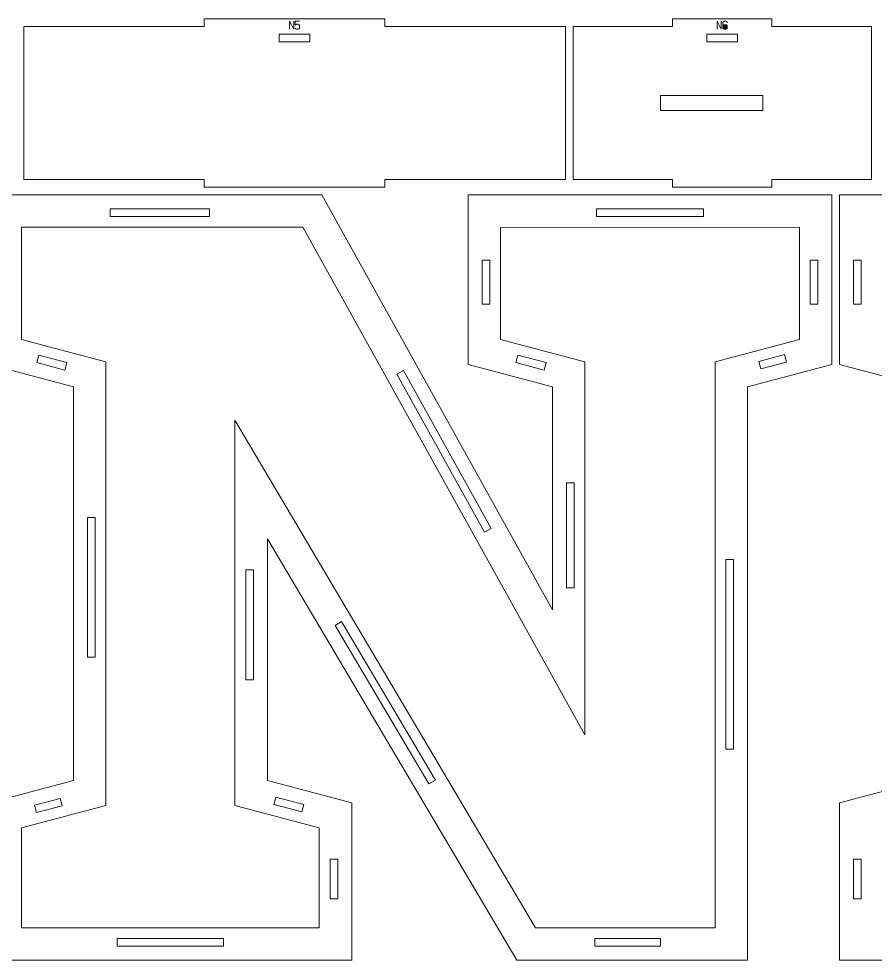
# Model space of a CAD drawing. Header units: centimetres. Extents: x -250 to 250, y -508 to 508.
# Drawn here: x 47.66 to 81.23, y 289.67 to 326.57 of the extents above; entities that cross this region are included whole.
import ezdxf

# ---------------------------------------------------------------- set-up
doc = ezdxf.new("R2010")
doc.units = ezdxf.units.CM
doc.header["$MEASUREMENT"] = 0
doc.layers.add('Capa 1', color=7, linetype='Continuous')

msp = doc.modelspace()

# ---------------------------------------------------------------- hatches: boundary and pattern name
at = {"layer": 'Capa 1', "true_color": 0x3e4095}
h = msp.add_hatch(color=175, dxfattribs=at)
edge = h.paths.add_edge_path()
edge.add_spline(control_points=[(58.27803, 326.16423), (58.27803, 326.16423), (58.27803, 326.48067), (58.27803, 326.48067), (58.27803, 326.48067), (58.43671, 326.16423), (58.43671, 326.16423), (58.43671, 326.16423), (58.43671, 326.48067), (58.43671, 326.48067), (58.43671, 326.48067), (58.43671, 326.16423), (58.43671, 326.16423), (58.43671, 326.16423), (58.27803, 326.48067), (58.27803, 326.48067), (58.27803, 326.48067), (58.27803, 326.16423), (58.27803, 326.16423)], knot_values=[0, 0, 0, 0, 0.16666667, 0.16666667, 0.16666667, 0.33333333, 0.33333333, 0.33333333, 0.5, 0.5, 0.5, 0.66666667, 0.66666667, 0.66666667, 0.83333333, 0.83333333, 0.83333333, 1, 1, 1, 1], degree=3, periodic=1)
h = msp.add_hatch(color=175, dxfattribs=at)
edge = h.paths.add_edge_path()
edge.add_spline(control_points=[(58.58071, 326.16423), (58.55717, 326.16423), (58.53752, 326.16767), (58.52178, 326.17455), (58.50603, 326.18143), (58.49816, 326.18976), (58.49816, 326.19954), (58.49816, 326.18976), (58.50603, 326.18143), (58.52178, 326.17455), (58.53752, 326.16767), (58.55717, 326.16423), (58.58071, 326.16423), (58.60425, 326.16423), (58.6239, 326.16767), (58.63964, 326.17455), (58.65539, 326.18143), (58.66326, 326.18976), (58.66326, 326.19954), (58.66326, 326.19954), (58.66326, 326.3252), (58.66326, 326.3252), (58.66326, 326.33499), (58.65539, 326.34332), (58.63964, 326.3502), (58.6239, 326.35708), (58.60425, 326.36052), (58.58071, 326.36052), (58.55931, 326.35868), (58.5428, 326.35623), (58.53118, 326.35318), (58.51956, 326.35012), (58.50856, 326.34079), (58.49816, 326.3252), (58.49816, 326.3252), (58.49816, 326.48067), (58.49816, 326.48067), (58.49816, 326.48067), (58.65776, 326.48067), (58.65776, 326.48067), (58.65776, 326.48067), (58.49816, 326.48067), (58.49816, 326.48067), (58.49816, 326.48067), (58.49816, 326.3252), (58.49816, 326.3252), (58.50856, 326.34079), (58.51956, 326.35012), (58.53118, 326.35318), (58.5428, 326.35623), (58.55931, 326.35868), (58.58071, 326.36052), (58.60425, 326.36052), (58.6239, 326.35708), (58.63964, 326.3502), (58.65539, 326.34332), (58.66326, 326.33499), (58.66326, 326.3252), (58.66326, 326.3252), (58.66326, 326.19954), (58.66326, 326.19954), (58.66326, 326.18976), (58.65539, 326.18143), (58.63964, 326.17455), (58.6239, 326.16767), (58.60425, 326.16423), (58.58071, 326.16423)], knot_values=[0, 0, 0, 0, 0.04545455, 0.04545455, 0.04545455, 0.09090909, 0.09090909, 0.09090909, 0.13636364, 0.13636364, 0.13636364, 0.18181818, 0.18181818, 0.18181818, 0.22727273, 0.22727273, 0.22727273, 0.27272727, 0.27272727, 0.27272727, 0.31818182, 0.31818182, 0.31818182, 0.36363636, 0.36363636, 0.36363636, 0.40909091, 0.40909091, 0.40909091, 0.45454545, 0.45454545, 0.45454545, 0.5, 0.5, 0.5, 0.54545455, 0.54545455, 0.54545455, 0.59090909, 0.59090909, 0.59090909, 0.63636364, 0.63636364, 0.63636364, 0.68181818, 0.68181818, 0.68181818, 0.72727273, 0.72727273, 0.72727273, 0.77272727, 0.77272727, 0.77272727, 0.81818182, 0.81818182, 0.81818182, 0.86363636, 0.86363636, 0.86363636, 0.90909091, 0.90909091, 0.90909091, 0.95454545, 0.95454545, 0.95454545, 1, 1, 1, 1], degree=3, periodic=1)
h = msp.add_hatch(color=175, dxfattribs=at)
edge = h.paths.add_edge_path()
edge.add_spline(control_points=[(75.04258, 326.16423), (75.04258, 326.16423), (75.04258, 326.48067), (75.04258, 326.48067), (75.04258, 326.48067), (75.20126, 326.16423), (75.20126, 326.16423), (75.20126, 326.16423), (75.20126, 326.48067), (75.20126, 326.48067), (75.20126, 326.48067), (75.20126, 326.16423), (75.20126, 326.16423), (75.20126, 326.16423), (75.04258, 326.48067), (75.04258, 326.48067), (75.04258, 326.48067), (75.04258, 326.16423), (75.04258, 326.16423)], knot_values=[0, 0, 0, 0, 0.16666667, 0.16666667, 0.16666667, 0.33333333, 0.33333333, 0.33333333, 0.5, 0.5, 0.5, 0.66666667, 0.66666667, 0.66666667, 0.83333333, 0.83333333, 0.83333333, 1, 1, 1, 1], degree=3, periodic=1)
h = msp.add_hatch(color=175, dxfattribs=at)
edge = h.paths.add_edge_path()
edge.add_spline(control_points=[(75.34526, 326.16423), (75.32172, 326.16423), (75.30207, 326.16767), (75.28633, 326.17455), (75.27058, 326.18143), (75.26271, 326.18976), (75.26271, 326.19954), (75.26271, 326.19954), (75.26271, 326.3064), (75.26271, 326.3064), (75.26271, 326.3064), (75.26271, 326.44536), (75.26271, 326.44536), (75.26271, 326.45514), (75.27058, 326.46347), (75.28633, 326.47035), (75.30207, 326.47723), (75.32172, 326.48067), (75.34526, 326.48067), (75.3688, 326.48067), (75.38845, 326.47723), (75.40419, 326.47035), (75.41994, 326.46347), (75.42781, 326.45514), (75.42781, 326.44536), (75.42781, 326.44536), (75.42781, 326.41968), (75.42781, 326.41968), (75.42781, 326.41968), (75.42781, 326.44536), (75.42781, 326.44536), (75.42781, 326.45514), (75.41994, 326.46347), (75.40419, 326.47035), (75.38845, 326.47723), (75.3688, 326.48067), (75.34526, 326.48067), (75.32172, 326.48067), (75.30207, 326.47723), (75.28633, 326.47035), (75.27058, 326.46347), (75.26271, 326.45514), (75.26271, 326.44536), (75.26271, 326.44536), (75.26271, 326.3064), (75.26271, 326.3064), (75.26271, 326.31557), (75.27226, 326.32375), (75.29137, 326.33093), (75.31048, 326.33812), (75.32844, 326.34171), (75.34526, 326.34171), (75.3688, 326.34171), (75.38845, 326.33827), (75.40419, 326.33139), (75.41994, 326.32451), (75.42781, 326.31618), (75.42781, 326.3064), (75.42781, 326.3064), (75.42781, 326.19954), (75.42781, 326.19954), (75.42781, 326.18976), (75.41994, 326.18143), (75.40419, 326.17455), (75.38845, 326.16767), (75.3688, 326.16423), (75.34526, 326.16423)], knot_values=[0, 0, 0, 0, 0.04545455, 0.04545455, 0.04545455, 0.09090909, 0.09090909, 0.09090909, 0.13636364, 0.13636364, 0.13636364, 0.18181818, 0.18181818, 0.18181818, 0.22727273, 0.22727273, 0.22727273, 0.27272727, 0.27272727, 0.27272727, 0.31818182, 0.31818182, 0.31818182, 0.36363636, 0.36363636, 0.36363636, 0.40909091, 0.40909091, 0.40909091, 0.45454545, 0.45454545, 0.45454545, 0.5, 0.5, 0.5, 0.54545455, 0.54545455, 0.54545455, 0.59090909, 0.59090909, 0.59090909, 0.63636364, 0.63636364, 0.63636364, 0.68181818, 0.68181818, 0.68181818, 0.72727273, 0.72727273, 0.72727273, 0.77272727, 0.77272727, 0.77272727, 0.81818182, 0.81818182, 0.81818182, 0.86363636, 0.86363636, 0.86363636, 0.90909091, 0.90909091, 0.90909091, 0.95454545, 0.95454545, 0.95454545, 1, 1, 1, 1], degree=3, periodic=1)
h = msp.add_hatch(color=175, dxfattribs=at)
edge = h.paths.add_edge_path()
edge.add_spline(control_points=[(75.26271, 326.19954), (75.26271, 326.18976), (75.27058, 326.18143), (75.28633, 326.17455), (75.30207, 326.16767), (75.32172, 326.16423), (75.34526, 326.16423), (75.3688, 326.16423), (75.38845, 326.16767), (75.40419, 326.17455), (75.41994, 326.18143), (75.42781, 326.18976), (75.42781, 326.19954), (75.42781, 326.19954), (75.42781, 326.3064), (75.42781, 326.3064), (75.42781, 326.31618), (75.41994, 326.32451), (75.40419, 326.33139), (75.38845, 326.33827), (75.3688, 326.34171), (75.34526, 326.34171), (75.32844, 326.34171), (75.31048, 326.33812), (75.29137, 326.33093), (75.27226, 326.32375), (75.26271, 326.31557), (75.26271, 326.3064), (75.26271, 326.3064), (75.26271, 326.19954), (75.26271, 326.19954)], knot_values=[0, 0, 0, 0, 0.1, 0.1, 0.1, 0.2, 0.2, 0.2, 0.3, 0.3, 0.3, 0.4, 0.4, 0.4, 0.5, 0.5, 0.5, 0.6, 0.6, 0.6, 0.7, 0.7, 0.7, 0.8, 0.8, 0.8, 0.9, 0.9, 0.9, 1, 1, 1, 1], degree=3, periodic=1)

# ---------------------------------------------------------------- linework, layer by layer
at = {"layer": 'Capa 1', "color": 240, "lineweight": 9}
for points, knots in [([(47.85407, 326.27063), (47.85407, 326.27063), (47.85407, 320.27063), (47.85407, 320.27063), (47.85407, 320.27063), (54.93179, 320.27063), (54.93179, 320.27063), (54.93179, 320.27063), (54.93179, 319.97063), (54.93179, 319.97063), (54.93179, 319.97063), (62.00951, 319.97063), (62.00951, 319.97063), (62.00951, 319.97063), (62.00951, 320.27063), (62.00951, 320.27063), (62.00951, 320.27063), (69.08723, 320.27063), (69.08723, 320.27063), (69.08723, 320.27063), (69.08723, 326.27063), (69.08723, 326.27063), (69.08723, 326.27063), (62.00951, 326.27063), (62.00951, 326.27063), (62.00951, 326.27063), (62.00951, 326.57063), (62.00951, 326.57063), (62.00951, 326.57063), (54.93179, 326.57063), (54.93179, 326.57063), (54.93179, 326.57063), (54.93179, 326.27063), (54.93179, 326.27063), (54.93179, 326.27063), (47.85407, 326.27063), (47.85407, 326.27063)], [0, 0, 0, 0, 0.08333333, 0.08333333, 0.08333333, 0.16666667, 0.16666667, 0.16666667, 0.25, 0.25, 0.25, 0.33333333, 0.33333333, 0.33333333, 0.41666667, 0.41666667, 0.41666667, 0.5, 0.5, 0.5, 0.58333333, 0.58333333, 0.58333333, 0.66666667, 0.66666667, 0.66666667, 0.75, 0.75, 0.75, 0.83333333, 0.83333333, 0.83333333, 0.91666667, 0.91666667, 0.91666667, 1, 1, 1, 1]), ([(69.38723, 326.27063), (69.38723, 326.27063), (69.38723, 320.27063), (69.38723, 320.27063), (69.38723, 320.27063), (73.28588, 320.27063), (73.28588, 320.27063), (73.28588, 320.27063), (73.28588, 319.97063), (73.28588, 319.97063), (73.28588, 319.97063), (77.18453, 319.97063), (77.18453, 319.97063), (77.18453, 319.97063), (77.18453, 320.27063), (77.18453, 320.27063), (77.18453, 320.27063), (81.08317, 320.27063), (81.08317, 320.27063), (81.08317, 320.27063), (81.08317, 326.27063), (81.08317, 326.27063), (81.08317, 326.27063), (77.18453, 326.27063), (77.18453, 326.27063), (77.18453, 326.27063), (77.18453, 326.57063), (77.18453, 326.57063), (77.18453, 326.57063), (73.28588, 326.57063), (73.28588, 326.57063), (73.28588, 326.57063), (73.28588, 326.27063), (73.28588, 326.27063), (73.28588, 326.27063), (69.38723, 326.27063), (69.38723, 326.27063)], [0, 0, 0, 0, 0.08333333, 0.08333333, 0.08333333, 0.16666667, 0.16666667, 0.16666667, 0.25, 0.25, 0.25, 0.33333333, 0.33333333, 0.33333333, 0.41666667, 0.41666667, 0.41666667, 0.5, 0.5, 0.5, 0.58333333, 0.58333333, 0.58333333, 0.66666667, 0.66666667, 0.66666667, 0.75, 0.75, 0.75, 0.83333333, 0.83333333, 0.83333333, 0.91666667, 0.91666667, 0.91666667, 1, 1, 1, 1]), ([(57.87065, 325.67076), (57.87065, 325.67076), (59.07065, 325.67076), (59.07065, 325.67076), (59.07065, 325.67076), (59.07065, 325.97076), (59.07065, 325.97076), (59.07065, 325.97076), (57.87065, 325.97076), (57.87065, 325.97076), (57.87065, 325.97076), (57.87065, 325.67076), (57.87065, 325.67076)], [0, 0, 0, 0, 0.25, 0.25, 0.25, 0.5, 0.5, 0.5, 0.75, 0.75, 0.75, 1, 1, 1, 1]), ([(74.6352, 325.67076), (74.6352, 325.67076), (75.8352, 325.67076), (75.8352, 325.67076), (75.8352, 325.67076), (75.8352, 325.97076), (75.8352, 325.97076), (75.8352, 325.97076), (74.6352, 325.97076), (74.6352, 325.97076), (74.6352, 325.97076), (74.6352, 325.67076), (74.6352, 325.67076)], [0, 0, 0, 0, 0.25, 0.25, 0.25, 0.5, 0.5, 0.5, 0.75, 0.75, 0.75, 1, 1, 1, 1]), ([(72.823, 323.57063), (72.823, 323.57063), (76.823, 323.57063), (76.823, 323.57063), (76.823, 323.57063), (76.823, 322.97063), (76.823, 322.97063), (76.823, 322.97063), (72.823, 322.97063), (72.823, 322.97063), (72.823, 322.97063), (72.823, 323.57063), (72.823, 323.57063)], [0, 0, 0, 0, 0.25, 0.25, 0.25, 0.5, 0.5, 0.5, 0.75, 0.75, 0.75, 1, 1, 1, 1]), ([(79.53758, 319.67063), (79.53758, 319.67063), (79.53758, 313.01846), (79.53758, 313.01846), (79.53758, 313.01846), (76.23323, 312.14889), (76.23323, 312.14889), (76.23323, 312.14889), (76.23323, 289.67064), (76.23323, 289.67064), (76.23323, 289.67064), (67.18975, 289.67064), (67.18975, 289.67064), (67.18975, 289.67064), (57.40714, 306.19237), (57.40714, 306.19237), (57.40714, 306.19237), (57.40714, 296.71411), (57.40714, 296.71411), (57.40714, 296.71411), (60.71148, 295.84454), (60.71148, 295.84454), (60.71148, 295.84454), (60.71148, 289.67064), (60.71148, 289.67064), (60.71148, 289.67064), (46.49409, 289.67064), (46.49409, 289.67064), (46.49409, 289.67064), (46.49409, 295.84454), (46.49409, 295.84454), (46.49409, 295.84454), (49.79844, 296.71411), (49.79844, 296.71411), (49.79844, 296.71411), (49.79844, 312.14889), (49.79844, 312.14889), (49.79844, 312.14889), (46.49409, 313.01846), (46.49409, 313.01846), (46.49409, 313.01846), (46.49409, 319.67063), (46.49409, 319.67063), (46.49409, 319.67063), (59.53758, 319.67063), (59.53758, 319.67063), (59.53758, 319.67063), (68.58106, 303.40976), (68.58106, 303.40976), (68.58106, 303.40976), (68.58106, 312.14889), (68.58106, 312.14889), (68.58106, 312.14889), (65.27671, 313.01846), (65.27671, 313.01846), (65.27671, 313.01846), (65.27671, 319.66917), (65.27671, 319.66917), (65.27671, 319.66917), (79.53758, 319.67063), (79.53758, 319.67063)], [0, 0, 0, 0, 0.05, 0.05, 0.05, 0.1, 0.1, 0.1, 0.15, 0.15, 0.15, 0.2, 0.2, 0.2, 0.25, 0.25, 0.25, 0.3, 0.3, 0.3, 0.35, 0.35, 0.35, 0.4, 0.4, 0.4, 0.45, 0.45, 0.45, 0.5, 0.5, 0.5, 0.55, 0.55, 0.55, 0.6, 0.6, 0.6, 0.65, 0.65, 0.65, 0.7, 0.7, 0.7, 0.75, 0.75, 0.75, 0.8, 0.8, 0.8, 0.85, 0.85, 0.85, 0.9, 0.9, 0.9, 0.95, 0.95, 0.95, 1, 1, 1, 1]), ([(112.88107, 319.67063), (112.88107, 319.67063), (112.88107, 313.01846), (112.88107, 313.01846), (112.88107, 313.01846), (109.57672, 312.14889), (109.57672, 312.14889), (109.57672, 312.14889), (109.57672, 289.67064), (109.57672, 289.67064), (109.57672, 289.67064), (100.53324, 289.67064), (100.53324, 289.67064), (100.53324, 289.67064), (90.75063, 306.19237), (90.75063, 306.19237), (90.75063, 306.19237), (90.75063, 296.71411), (90.75063, 296.71411), (90.75063, 296.71411), (94.05497, 295.84454), (94.05497, 295.84454), (94.05497, 295.84454), (94.05497, 289.67064), (94.05497, 289.67064), (94.05497, 289.67064), (79.83758, 289.67064), (79.83758, 289.67064), (79.83758, 289.67064), (79.83758, 295.84454), (79.83758, 295.84454), (79.83758, 295.84454), (83.14193, 296.71411), (83.14193, 296.71411), (83.14193, 296.71411), (83.14193, 312.14889), (83.14193, 312.14889), (83.14193, 312.14889), (79.83758, 313.01846), (79.83758, 313.01846), (79.83758, 313.01846), (79.83758, 319.67063), (79.83758, 319.67063), (79.83758, 319.67063), (92.88107, 319.67063), (92.88107, 319.67063), (92.88107, 319.67063), (101.92455, 303.40976), (101.92455, 303.40976), (101.92455, 303.40976), (101.92455, 312.14889), (101.92455, 312.14889), (101.92455, 312.14889), (98.6202, 313.01846), (98.6202, 313.01846), (98.6202, 313.01846), (98.6202, 319.66917), (98.6202, 319.66917), (98.6202, 319.66917), (112.88107, 319.67063), (112.88107, 319.67063)], [0, 0, 0, 0, 0.05, 0.05, 0.05, 0.1, 0.1, 0.1, 0.15, 0.15, 0.15, 0.2, 0.2, 0.2, 0.25, 0.25, 0.25, 0.3, 0.3, 0.3, 0.35, 0.35, 0.35, 0.4, 0.4, 0.4, 0.45, 0.45, 0.45, 0.5, 0.5, 0.5, 0.55, 0.55, 0.55, 0.6, 0.6, 0.6, 0.65, 0.65, 0.65, 0.7, 0.7, 0.7, 0.75, 0.75, 0.75, 0.8, 0.8, 0.8, 0.85, 0.85, 0.85, 0.9, 0.9, 0.9, 0.95, 0.95, 0.95, 1, 1, 1, 1]), ([(51.24127, 318.8221), (51.24127, 318.8221), (55.13991, 318.8221), (55.13991, 318.8221), (55.13991, 318.8221), (55.13991, 319.1221), (55.13991, 319.1221), (55.13991, 319.1221), (51.24127, 319.1221), (51.24127, 319.1221), (51.24127, 319.1221), (51.24127, 318.8221), (51.24127, 318.8221)], [0, 0, 0, 0, 0.25, 0.25, 0.25, 0.5, 0.5, 0.5, 0.75, 0.75, 0.75, 1, 1, 1, 1]), ([(70.31318, 318.82116), (70.31318, 318.82116), (74.50111, 318.82158), (74.50111, 318.82158), (74.50111, 318.82158), (74.50108, 319.12158), (74.50108, 319.12158), (74.50108, 319.12158), (70.31315, 319.12116), (70.31315, 319.12116), (70.31315, 319.12116), (70.31318, 318.82116), (70.31318, 318.82116)], [0, 0, 0, 0, 0.25, 0.25, 0.25, 0.5, 0.5, 0.5, 0.75, 0.75, 0.75, 1, 1, 1, 1]), ([(78.26479, 318.39771), (78.26479, 318.39771), (66.5495, 318.39651), (66.5495, 318.39651), (66.5495, 318.39651), (66.5495, 313.99964), (66.5495, 313.99964), (66.5495, 313.99964), (69.85385, 313.13007), (69.85385, 313.13007), (69.85385, 313.13007), (69.85385, 298.50249), (69.85385, 298.50249), (69.85385, 298.50249), (58.78906, 318.39784), (58.78906, 318.39784), (58.78906, 318.39784), (47.76688, 318.39784), (47.76688, 318.39784), (47.76688, 318.39784), (47.76688, 313.99964), (47.76688, 313.99964), (47.76688, 313.99964), (51.07123, 313.13007), (51.07123, 313.13007), (51.07123, 313.13007), (51.07123, 295.73293), (51.07123, 295.73293), (51.07123, 295.73293), (47.76688, 294.86336), (47.76688, 294.86336), (47.76688, 294.86336), (47.76688, 290.94343), (47.76688, 290.94343), (47.76688, 290.94343), (59.43869, 290.94343), (59.43869, 290.94343), (59.43869, 290.94343), (59.43869, 294.86336), (59.43869, 294.86336), (59.43869, 294.86336), (56.13435, 295.73293), (56.13435, 295.73293), (56.13435, 295.73293), (56.13435, 310.84012), (56.13435, 310.84012), (56.13435, 310.84012), (67.91529, 290.94343), (67.91529, 290.94343), (67.91529, 290.94343), (74.96044, 290.94343), (74.96044, 290.94343), (74.96044, 290.94343), (74.96044, 313.13007), (74.96044, 313.13007), (74.96044, 313.13007), (78.26479, 313.99964), (78.26479, 313.99964), (78.26479, 313.99964), (78.26479, 318.39771), (78.26479, 318.39771)], [0, 0, 0, 0, 0.05, 0.05, 0.05, 0.1, 0.1, 0.1, 0.15, 0.15, 0.15, 0.2, 0.2, 0.2, 0.25, 0.25, 0.25, 0.3, 0.3, 0.3, 0.35, 0.35, 0.35, 0.4, 0.4, 0.4, 0.45, 0.45, 0.45, 0.5, 0.5, 0.5, 0.55, 0.55, 0.55, 0.6, 0.6, 0.6, 0.65, 0.65, 0.65, 0.7, 0.7, 0.7, 0.75, 0.75, 0.75, 0.8, 0.8, 0.8, 0.85, 0.85, 0.85, 0.9, 0.9, 0.9, 0.95, 0.95, 0.95, 1, 1, 1, 1]), ([(66.12524, 315.38863), (66.12524, 315.38863), (66.12524, 317.10468), (66.12524, 317.10468), (66.12524, 317.10468), (65.82524, 317.10468), (65.82524, 317.10468), (65.82524, 317.10468), (65.82524, 315.38863), (65.82524, 315.38863), (65.82524, 315.38863), (66.12524, 315.38863), (66.12524, 315.38863)], [0, 0, 0, 0, 0.25, 0.25, 0.25, 0.5, 0.5, 0.5, 0.75, 0.75, 0.75, 1, 1, 1, 1]), ([(78.68905, 317.10553), (78.68905, 317.10553), (78.68905, 315.38906), (78.68905, 315.38906), (78.68905, 315.38906), (78.98905, 315.38906), (78.98905, 315.38906), (78.98905, 315.38906), (78.98905, 317.10553), (78.98905, 317.10553), (78.98905, 317.10553), (78.68905, 317.10553), (78.68905, 317.10553)], [0, 0, 0, 0, 0.25, 0.25, 0.25, 0.5, 0.5, 0.5, 0.75, 0.75, 0.75, 1, 1, 1, 1]), ([(80.68611, 315.38909), (80.68611, 315.38909), (80.68611, 317.10559), (80.68611, 317.10559), (80.68611, 317.10559), (80.38611, 317.10559), (80.38611, 317.10559), (80.38611, 317.10559), (80.38611, 315.38909), (80.38611, 315.38909), (80.38611, 315.38909), (80.68611, 315.38909), (80.68611, 315.38909)], [0, 0, 0, 0, 0.25, 0.25, 0.25, 0.5, 0.5, 0.5, 0.75, 0.75, 0.75, 1, 1, 1, 1]), ([(49.54552, 313.09287), (49.54552, 313.09287), (48.44407, 313.38272), (48.44407, 313.38272), (48.44407, 313.38272), (48.36772, 313.0926), (48.36772, 313.0926), (48.36772, 313.0926), (49.46917, 312.80274), (49.46917, 312.80274), (49.46917, 312.80274), (49.54552, 313.09287), (49.54552, 313.09287)], [0, 0, 0, 0, 0.25, 0.25, 0.25, 0.5, 0.5, 0.5, 0.75, 0.75, 0.75, 1, 1, 1, 1]), ([(68.32814, 313.09287), (68.32814, 313.09287), (67.22669, 313.38272), (67.22669, 313.38272), (67.22669, 313.38272), (67.15034, 313.0926), (67.15034, 313.0926), (67.15034, 313.0926), (68.25179, 312.80274), (68.25179, 312.80274), (68.25179, 312.80274), (68.32814, 313.09287), (68.32814, 313.09287)], [0, 0, 0, 0, 0.25, 0.25, 0.25, 0.5, 0.5, 0.5, 0.75, 0.75, 0.75, 1, 1, 1, 1]), ([(77.68112, 313.40733), (77.68112, 313.40733), (76.6732, 313.14209), (76.6732, 313.14209), (76.6732, 313.14209), (76.74954, 312.85197), (76.74954, 312.85197), (76.74954, 312.85197), (77.75747, 313.11721), (77.75747, 313.11721), (77.75747, 313.11721), (77.68112, 313.40733), (77.68112, 313.40733)], [0, 0, 0, 0, 0.25, 0.25, 0.25, 0.5, 0.5, 0.5, 0.75, 0.75, 0.75, 1, 1, 1, 1]), ([(62.47861, 312.63662), (62.47861, 312.63662), (65.91867, 306.45114), (65.91867, 306.45114), (65.91867, 306.45114), (66.18085, 306.59695), (66.18085, 306.59695), (66.18085, 306.59695), (62.74079, 312.78243), (62.74079, 312.78243), (62.74079, 312.78243), (62.47861, 312.63662), (62.47861, 312.63662)], [0, 0, 0, 0, 0.25, 0.25, 0.25, 0.5, 0.5, 0.5, 0.75, 0.75, 0.75, 1, 1, 1, 1]), ([(69.42959, 304.26312), (69.42959, 304.26312), (69.42959, 308.388), (69.42959, 308.388), (69.42959, 308.388), (69.12959, 308.388), (69.12959, 308.388), (69.12959, 308.388), (69.12959, 304.26312), (69.12959, 304.26312), (69.12959, 304.26312), (69.42959, 304.26312), (69.42959, 304.26312)], [0, 0, 0, 0, 0.25, 0.25, 0.25, 0.5, 0.5, 0.5, 0.75, 0.75, 0.75, 1, 1, 1, 1]), ([(50.64697, 301.54429), (50.64697, 301.54429), (50.64697, 307.02859), (50.64697, 307.02859), (50.64697, 307.02859), (50.34697, 307.02859), (50.34697, 307.02859), (50.34697, 307.02859), (50.34697, 301.54429), (50.34697, 301.54429), (50.34697, 301.54429), (50.64697, 301.54429), (50.64697, 301.54429)], [0, 0, 0, 0, 0.25, 0.25, 0.25, 0.5, 0.5, 0.5, 0.75, 0.75, 0.75, 1, 1, 1, 1]), ([(75.3847, 305.37506), (75.3847, 305.37506), (75.3847, 297.94712), (75.3847, 297.94712), (75.3847, 297.94712), (75.6847, 297.94712), (75.6847, 297.94712), (75.6847, 297.94712), (75.6847, 305.37506), (75.6847, 305.37506), (75.6847, 305.37506), (75.3847, 305.37506), (75.3847, 305.37506)], [0, 0, 0, 0, 0.25, 0.25, 0.25, 0.5, 0.5, 0.5, 0.75, 0.75, 0.75, 1, 1, 1, 1]), ([(56.55861, 304.97729), (56.55861, 304.97729), (56.55861, 300.6637), (56.55861, 300.6637), (56.55861, 300.6637), (56.85861, 300.6637), (56.85861, 300.6637), (56.85861, 300.6637), (56.85861, 304.97729), (56.85861, 304.97729), (56.85861, 304.97729), (56.55861, 304.97729), (56.55861, 304.97729)], [0, 0, 0, 0, 0.25, 0.25, 0.25, 0.5, 0.5, 0.5, 0.75, 0.75, 0.75, 1, 1, 1, 1]), ([(63.99446, 296.73257), (63.99446, 296.73257), (60.31547, 302.94596), (60.31547, 302.94596), (60.31547, 302.94596), (60.05733, 302.79311), (60.05733, 302.79311), (60.05733, 302.79311), (63.73632, 296.57972), (63.73632, 296.57972), (63.73632, 296.57972), (63.99446, 296.73257), (63.99446, 296.73257)], [0, 0, 0, 0, 0.25, 0.25, 0.25, 0.5, 0.5, 0.5, 0.75, 0.75, 0.75, 1, 1, 1, 1]), ([(48.35055, 295.45567), (48.35055, 295.45567), (49.35847, 295.72091), (49.35847, 295.72091), (49.35847, 295.72091), (49.28213, 296.01103), (49.28213, 296.01103), (49.28213, 296.01103), (48.2742, 295.74579), (48.2742, 295.74579), (48.2742, 295.74579), (48.35055, 295.45567), (48.35055, 295.45567)], [0, 0, 0, 0, 0.25, 0.25, 0.25, 0.5, 0.5, 0.5, 0.75, 0.75, 0.75, 1, 1, 1, 1]), ([(57.66006, 295.77013), (57.66006, 295.77013), (58.7615, 295.48028), (58.7615, 295.48028), (58.7615, 295.48028), (58.83785, 295.7704), (58.83785, 295.7704), (58.83785, 295.7704), (57.73641, 296.06026), (57.73641, 296.06026), (57.73641, 296.06026), (57.66006, 295.77013), (57.66006, 295.77013)], [0, 0, 0, 0, 0.25, 0.25, 0.25, 0.5, 0.5, 0.5, 0.75, 0.75, 0.75, 1, 1, 1, 1]), ([(59.86295, 293.63334), (59.86295, 293.63334), (59.86295, 292.07625), (59.86295, 292.07625), (59.86295, 292.07625), (60.16295, 292.07625), (60.16295, 292.07625), (60.16295, 292.07625), (60.16295, 293.63334), (60.16295, 293.63334), (60.16295, 293.63334), (59.86295, 293.63334), (59.86295, 293.63334)], [0, 0, 0, 0, 0.25, 0.25, 0.25, 0.5, 0.5, 0.5, 0.75, 0.75, 0.75, 1, 1, 1, 1]), ([(80.68611, 292.07625), (80.68611, 292.07625), (80.68611, 293.63334), (80.68611, 293.63334), (80.68611, 293.63334), (80.38611, 293.63334), (80.38611, 293.63334), (80.38611, 293.63334), (80.38611, 292.07625), (80.38611, 292.07625), (80.38611, 292.07625), (80.68611, 292.07625), (80.68611, 292.07625)], [0, 0, 0, 0, 0.25, 0.25, 0.25, 0.5, 0.5, 0.5, 0.75, 0.75, 0.75, 1, 1, 1, 1]), ([(55.68951, 290.51917), (55.68951, 290.51917), (51.51606, 290.51917), (51.51606, 290.51917), (51.51606, 290.51917), (51.51606, 290.21917), (51.51606, 290.21917), (51.51606, 290.21917), (55.68951, 290.21917), (55.68951, 290.21917), (55.68951, 290.21917), (55.68951, 290.51917), (55.68951, 290.51917)], [0, 0, 0, 0, 0.25, 0.25, 0.25, 0.5, 0.5, 0.5, 0.75, 0.75, 0.75, 1, 1, 1, 1]), ([(72.81428, 290.51917), (72.81428, 290.51917), (70.24387, 290.51917), (70.24387, 290.51917), (70.24387, 290.51917), (70.24387, 290.21917), (70.24387, 290.21917), (70.24387, 290.21917), (72.81428, 290.21917), (72.81428, 290.21917), (72.81428, 290.21917), (72.81428, 290.51917), (72.81428, 290.51917)], [0, 0, 0, 0, 0.25, 0.25, 0.25, 0.5, 0.5, 0.5, 0.75, 0.75, 0.75, 1, 1, 1, 1])]:
    msp.add_open_spline(points, degree=3, knots=knots, dxfattribs=at)
at = {"layer": 'Capa 1', "color": 114, "lineweight": 9}
for points, knots in [([(58.27803, 326.16423), (58.27803, 326.16423), (58.27803, 326.48067), (58.27803, 326.48067), (58.27803, 326.48067), (58.43671, 326.16423), (58.43671, 326.16423), (58.43671, 326.16423), (58.43671, 326.48067), (58.43671, 326.48067), (58.43671, 326.48067), (58.43671, 326.16423), (58.43671, 326.16423), (58.43671, 326.16423), (58.27803, 326.48067), (58.27803, 326.48067), (58.27803, 326.48067), (58.27803, 326.16423), (58.27803, 326.16423)], [0, 0, 0, 0, 0.16666667, 0.16666667, 0.16666667, 0.33333333, 0.33333333, 0.33333333, 0.5, 0.5, 0.5, 0.66666667, 0.66666667, 0.66666667, 0.83333333, 0.83333333, 0.83333333, 1, 1, 1, 1]), ([(58.58071, 326.16423), (58.55717, 326.16423), (58.53752, 326.16767), (58.52178, 326.17455), (58.50603, 326.18143), (58.49816, 326.18976), (58.49816, 326.19954), (58.49816, 326.18976), (58.50603, 326.18143), (58.52178, 326.17455), (58.53752, 326.16767), (58.55717, 326.16423), (58.58071, 326.16423), (58.60425, 326.16423), (58.6239, 326.16767), (58.63964, 326.17455), (58.65539, 326.18143), (58.66326, 326.18976), (58.66326, 326.19954), (58.66326, 326.19954), (58.66326, 326.3252), (58.66326, 326.3252), (58.66326, 326.33499), (58.65539, 326.34332), (58.63964, 326.3502), (58.6239, 326.35708), (58.60425, 326.36052), (58.58071, 326.36052), (58.55931, 326.35868), (58.5428, 326.35623), (58.53118, 326.35318), (58.51956, 326.35012), (58.50856, 326.34079), (58.49816, 326.3252), (58.49816, 326.3252), (58.49816, 326.48067), (58.49816, 326.48067), (58.49816, 326.48067), (58.65776, 326.48067), (58.65776, 326.48067), (58.65776, 326.48067), (58.49816, 326.48067), (58.49816, 326.48067), (58.49816, 326.48067), (58.49816, 326.3252), (58.49816, 326.3252), (58.50856, 326.34079), (58.51956, 326.35012), (58.53118, 326.35318), (58.5428, 326.35623), (58.55931, 326.35868), (58.58071, 326.36052), (58.60425, 326.36052), (58.6239, 326.35708), (58.63964, 326.3502), (58.65539, 326.34332), (58.66326, 326.33499), (58.66326, 326.3252), (58.66326, 326.3252), (58.66326, 326.19954), (58.66326, 326.19954), (58.66326, 326.18976), (58.65539, 326.18143), (58.63964, 326.17455), (58.6239, 326.16767), (58.60425, 326.16423), (58.58071, 326.16423)], [0, 0, 0, 0, 0.04545455, 0.04545455, 0.04545455, 0.09090909, 0.09090909, 0.09090909, 0.13636364, 0.13636364, 0.13636364, 0.18181818, 0.18181818, 0.18181818, 0.22727273, 0.22727273, 0.22727273, 0.27272727, 0.27272727, 0.27272727, 0.31818182, 0.31818182, 0.31818182, 0.36363636, 0.36363636, 0.36363636, 0.40909091, 0.40909091, 0.40909091, 0.45454545, 0.45454545, 0.45454545, 0.5, 0.5, 0.5, 0.54545455, 0.54545455, 0.54545455, 0.59090909, 0.59090909, 0.59090909, 0.63636364, 0.63636364, 0.63636364, 0.68181818, 0.68181818, 0.68181818, 0.72727273, 0.72727273, 0.72727273, 0.77272727, 0.77272727, 0.77272727, 0.81818182, 0.81818182, 0.81818182, 0.86363636, 0.86363636, 0.86363636, 0.90909091, 0.90909091, 0.90909091, 0.95454545, 0.95454545, 0.95454545, 1, 1, 1, 1]), ([(75.04258, 326.16423), (75.04258, 326.16423), (75.04258, 326.48067), (75.04258, 326.48067), (75.04258, 326.48067), (75.20126, 326.16423), (75.20126, 326.16423), (75.20126, 326.16423), (75.20126, 326.48067), (75.20126, 326.48067), (75.20126, 326.48067), (75.20126, 326.16423), (75.20126, 326.16423), (75.20126, 326.16423), (75.04258, 326.48067), (75.04258, 326.48067), (75.04258, 326.48067), (75.04258, 326.16423), (75.04258, 326.16423)], [0, 0, 0, 0, 0.16666667, 0.16666667, 0.16666667, 0.33333333, 0.33333333, 0.33333333, 0.5, 0.5, 0.5, 0.66666667, 0.66666667, 0.66666667, 0.83333333, 0.83333333, 0.83333333, 1, 1, 1, 1]), ([(75.34526, 326.16423), (75.32172, 326.16423), (75.30207, 326.16767), (75.28633, 326.17455), (75.27058, 326.18143), (75.26271, 326.18976), (75.26271, 326.19954), (75.26271, 326.19954), (75.26271, 326.3064), (75.26271, 326.3064), (75.26271, 326.3064), (75.26271, 326.44536), (75.26271, 326.44536), (75.26271, 326.45514), (75.27058, 326.46347), (75.28633, 326.47035), (75.30207, 326.47723), (75.32172, 326.48067), (75.34526, 326.48067), (75.3688, 326.48067), (75.38845, 326.47723), (75.40419, 326.47035), (75.41994, 326.46347), (75.42781, 326.45514), (75.42781, 326.44536), (75.42781, 326.44536), (75.42781, 326.41968), (75.42781, 326.41968), (75.42781, 326.41968), (75.42781, 326.44536), (75.42781, 326.44536), (75.42781, 326.45514), (75.41994, 326.46347), (75.40419, 326.47035), (75.38845, 326.47723), (75.3688, 326.48067), (75.34526, 326.48067), (75.32172, 326.48067), (75.30207, 326.47723), (75.28633, 326.47035), (75.27058, 326.46347), (75.26271, 326.45514), (75.26271, 326.44536), (75.26271, 326.44536), (75.26271, 326.3064), (75.26271, 326.3064), (75.26271, 326.31557), (75.27226, 326.32375), (75.29137, 326.33093), (75.31048, 326.33812), (75.32844, 326.34171), (75.34526, 326.34171), (75.3688, 326.34171), (75.38845, 326.33827), (75.40419, 326.33139), (75.41994, 326.32451), (75.42781, 326.31618), (75.42781, 326.3064), (75.42781, 326.3064), (75.42781, 326.19954), (75.42781, 326.19954), (75.42781, 326.18976), (75.41994, 326.18143), (75.40419, 326.17455), (75.38845, 326.16767), (75.3688, 326.16423), (75.34526, 326.16423)], [0, 0, 0, 0, 0.04545455, 0.04545455, 0.04545455, 0.09090909, 0.09090909, 0.09090909, 0.13636364, 0.13636364, 0.13636364, 0.18181818, 0.18181818, 0.18181818, 0.22727273, 0.22727273, 0.22727273, 0.27272727, 0.27272727, 0.27272727, 0.31818182, 0.31818182, 0.31818182, 0.36363636, 0.36363636, 0.36363636, 0.40909091, 0.40909091, 0.40909091, 0.45454545, 0.45454545, 0.45454545, 0.5, 0.5, 0.5, 0.54545455, 0.54545455, 0.54545455, 0.59090909, 0.59090909, 0.59090909, 0.63636364, 0.63636364, 0.63636364, 0.68181818, 0.68181818, 0.68181818, 0.72727273, 0.72727273, 0.72727273, 0.77272727, 0.77272727, 0.77272727, 0.81818182, 0.81818182, 0.81818182, 0.86363636, 0.86363636, 0.86363636, 0.90909091, 0.90909091, 0.90909091, 0.95454545, 0.95454545, 0.95454545, 1, 1, 1, 1]), ([(75.26271, 326.19954), (75.26271, 326.18976), (75.27058, 326.18143), (75.28633, 326.17455), (75.30207, 326.16767), (75.32172, 326.16423), (75.34526, 326.16423), (75.3688, 326.16423), (75.38845, 326.16767), (75.40419, 326.17455), (75.41994, 326.18143), (75.42781, 326.18976), (75.42781, 326.19954), (75.42781, 326.19954), (75.42781, 326.3064), (75.42781, 326.3064), (75.42781, 326.31618), (75.41994, 326.32451), (75.40419, 326.33139), (75.38845, 326.33827), (75.3688, 326.34171), (75.34526, 326.34171), (75.32844, 326.34171), (75.31048, 326.33812), (75.29137, 326.33093), (75.27226, 326.32375), (75.26271, 326.31557), (75.26271, 326.3064), (75.26271, 326.3064), (75.26271, 326.19954), (75.26271, 326.19954)], [0, 0, 0, 0, 0.1, 0.1, 0.1, 0.2, 0.2, 0.2, 0.3, 0.3, 0.3, 0.4, 0.4, 0.4, 0.5, 0.5, 0.5, 0.6, 0.6, 0.6, 0.7, 0.7, 0.7, 0.8, 0.8, 0.8, 0.9, 0.9, 0.9, 1, 1, 1, 1])]:
    msp.add_open_spline(points, degree=3, knots=knots, dxfattribs=at)

doc.saveas('drawing.dxf')
